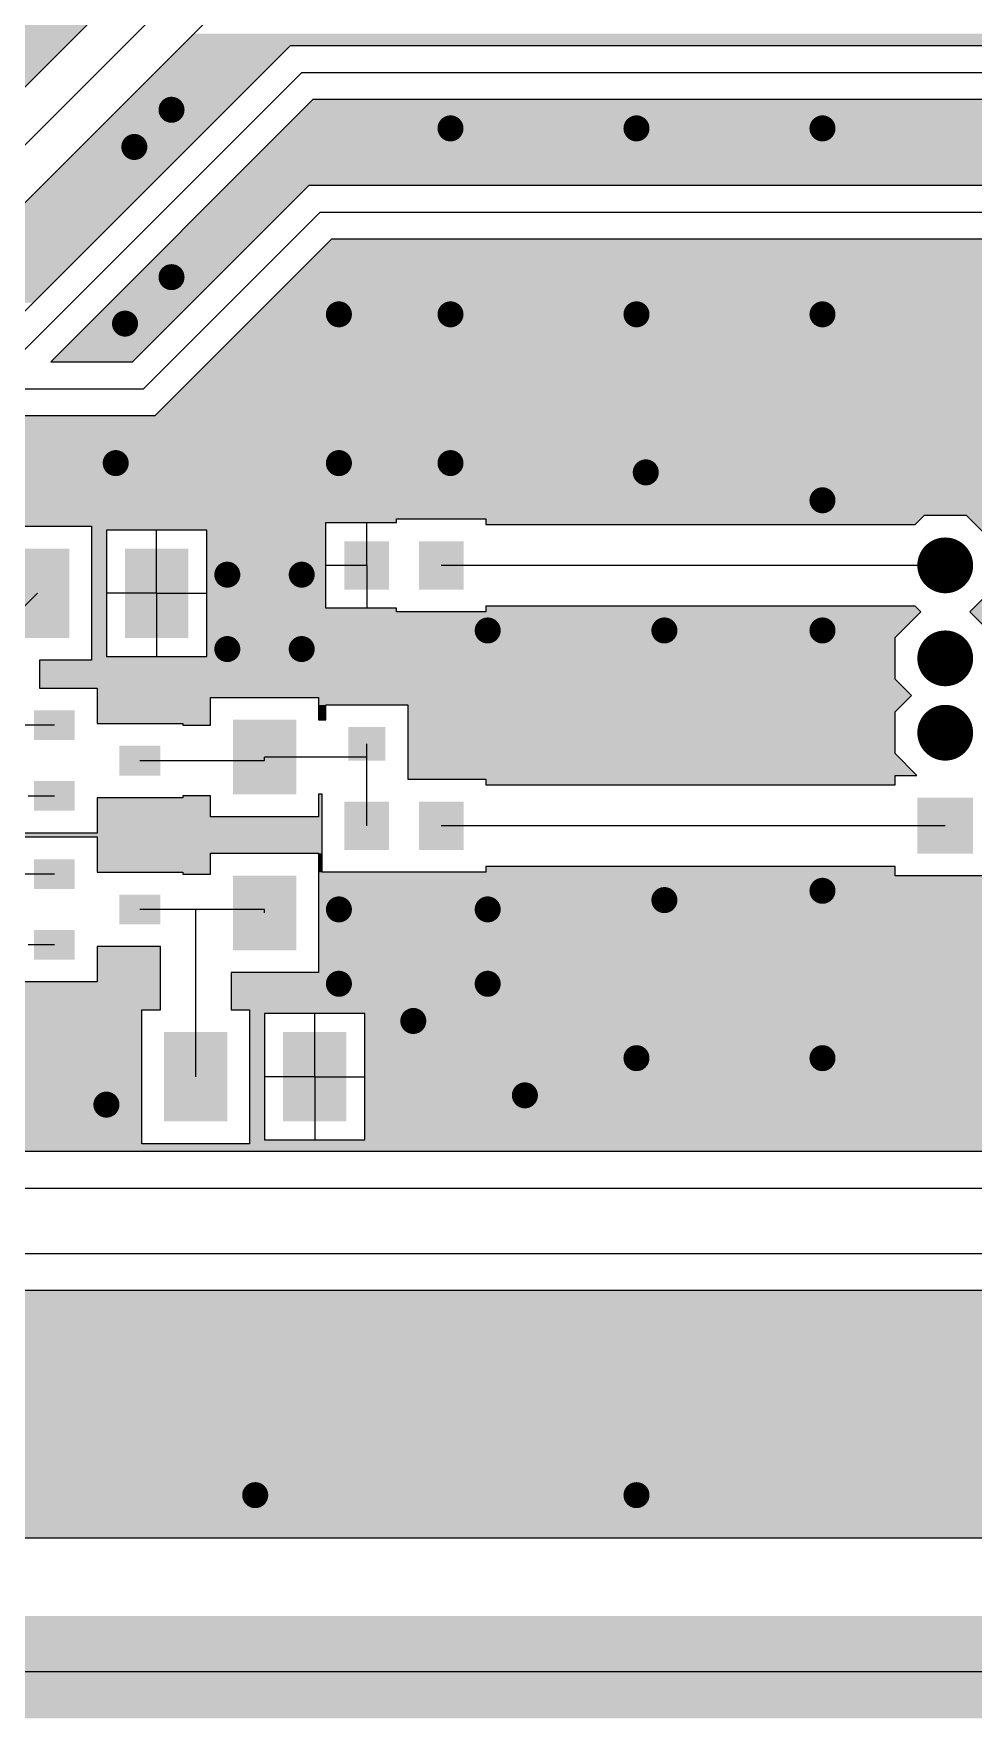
# Model space of a CAD drawing. Extents: x 295 to 953, y 10 to 290.
# Drawn here: x 574.4 to 616.1, y 85.4 to 160.2 of the extents above; entities that cross this region are included whole.
import ezdxf

# ---------------------------------------------------------------- set-up
doc = ezdxf.new("R2010")
doc.units = 0
doc.header["$LTSCALE"] = 5
doc.header["$MEASUREMENT"] = 0
doc.layers.get('0').update_dxf_attribs({"linetype": 'CONTINUOUS', "lineweight": 25})
doc.layers.add('16_COMP_GBR', color=1, linetype='CONTINUOUS')

msp = doc.modelspace()

# ---------------------------------------------------------------- linework, layer by layer
for points, const_width in [([(580.264, 156.775, 1), (580.841, 156.775, 1)], 0.577), ([(592.639, 155.95, 1), (593.216, 155.95, 1)], 0.577), ([(600.889, 155.95, 1), (601.466, 155.95, 1)], 0.577), ([(609.139, 155.95, 1), (609.716, 155.95, 1)], 0.577), ([(578.614, 155.125, 1), (579.191, 155.125, 1)], 0.577), ([(580.264, 149.35, 1), (580.841, 149.35, 1)], 0.577), ([(587.689, 147.7, 1), (588.266, 147.7, 1)], 0.577), ([(592.639, 147.7, 1), (593.216, 147.7, 1)], 0.577), ([(600.889, 147.7, 1), (601.466, 147.7, 1)], 0.577), ([(609.139, 147.7, 1), (609.716, 147.7, 1)], 0.577), ([(578.201, 147.288, 1), (578.779, 147.288, 1)], 0.577), ([(577.789, 141.1, 1), (578.366, 141.1, 1)], 0.577), ([(587.689, 141.1, 1), (588.266, 141.1, 1)], 0.577), ([(592.639, 141.1, 1), (593.216, 141.1, 1)], 0.577), ([(601.301, 140.688, 1), (601.879, 140.688, 1)], 0.577), ([(609.139, 139.45, 1), (609.716, 139.45, 1)], 0.577), ([(614.254, 136.563, 1), (615.491, 136.563, 1)], 1.238), ([(582.739, 136.15, 1), (583.316, 136.15, 1)], 0.577), ([(586.039, 136.15, 1), (586.616, 136.15, 1)], 0.577), ([(594.289, 133.675, 1), (594.866, 133.675, 1)], 0.577), ([(602.126, 133.675, 1), (602.704, 133.675, 1)], 0.577), ([(609.139, 133.675, 1), (609.716, 133.675, 1)], 0.577), ([(582.739, 132.85, 1), (583.316, 132.85, 1)], 0.577), ([(586.039, 132.85, 1), (586.616, 132.85, 1)], 0.577), ([(614.254, 132.438, 1), (615.491, 132.438, 1)], 1.238), ([(614.254, 129.138, 1), (615.491, 129.138, 1)], 1.238), ([(609.139, 122.125, 1), (609.716, 122.125, 1)], 0.577), ([(587.689, 121.3, 1), (588.266, 121.3, 1)], 0.577), ([(594.289, 121.3, 1), (594.866, 121.3, 1)], 0.577), ([(602.126, 121.713, 1), (602.704, 121.713, 1)], 0.577), ([(587.689, 118, 1), (588.266, 118, 1)], 0.577), ([(594.289, 118, 1), (594.866, 118, 1)], 0.577), ([(590.989, 116.35, 1), (591.566, 116.35, 1)], 0.577), ([(600.889, 114.7, 1), (601.466, 114.7, 1)], 0.577), ([(609.139, 114.7, 1), (609.716, 114.7, 1)], 0.577), ([(595.939, 113.05, 1), (596.516, 113.05, 1)], 0.577), ([(577.376, 112.638, 1), (577.954, 112.638, 1)], 0.577), ([(583.976, 95.313, 1), (584.554, 95.313, 1)], 0.577), ([(600.889, 95.313, 1), (601.466, 95.313, 1)], 0.577)]:
    msp.add_lwpolyline(points, format="xyb", close=True, dxfattribs=dict(const_width=const_width))
for points in [[(590.205, 137.635), (590.205, 135.49), (588.225, 137.635), (588.225, 135.49)], [(593.505, 137.635), (593.505, 135.49), (591.525, 137.635), (591.525, 135.49)], [(576.015, 137.305), (576.015, 133.345), (573.21, 137.305), (573.21, 133.345)], [(581.295, 137.305), (581.295, 133.345), (578.49, 137.305), (578.49, 133.345)], [(590.04, 132.025), (590.04, 130.54), (588.39, 132.025), (588.39, 130.54)], [(576.263, 130.128), (576.263, 128.808), (574.448, 130.128), (574.448, 128.808)], [(586.082, 129.714), (586.082, 126.403), (583.274, 129.714), (583.274, 126.403)], [(590.04, 129.385), (590.04, 127.9), (588.39, 129.385), (588.39, 127.9)], [(580.058, 128.56), (580.058, 127.24), (578.243, 128.56), (578.243, 127.24)], [(576.263, 126.993), (576.263, 125.673), (574.448, 126.993), (574.448, 125.673)], [(590.205, 126.085), (590.205, 123.94), (588.225, 126.085), (588.225, 123.94)], [(593.505, 126.085), (593.505, 123.94), (591.525, 126.085), (591.525, 123.94)], [(616.11, 126.25), (616.11, 123.775), (613.635, 126.25), (613.635, 123.775)], [(576.263, 123.528), (576.263, 122.208), (574.448, 123.528), (574.448, 122.208)], [(586.082, 122.799), (586.082, 119.488), (583.274, 122.799), (583.274, 119.488)], [(580.058, 121.96), (580.058, 120.64), (578.243, 121.96), (578.243, 120.64)], [(576.263, 120.393), (576.263, 119.073), (574.448, 120.393), (574.448, 119.073)], [(583.028, 115.855), (583.028, 111.895), (580.223, 115.855), (580.223, 111.895)], [(588.308, 115.855), (588.308, 111.895), (585.503, 115.855), (585.503, 111.895)]]:
    msp.add_solid(points)
at = {"layer": '16_COMP_GBR', "color": 7}
for p, q in [((568.25, 151.99), (580.625, 164.365)), ((581.378, 162.55), (569.003, 150.175)), ((582.13, 160.735), (569.755, 148.36)), ((573.458, 147.246), (585.833, 159.621)), ((585.833, 159.621), (696.465, 159.621)), ((586.328, 158.425), (573.953, 146.05)), ((586.328, 158.425), (729.465, 158.425)), ((586.823, 157.229), (575.192, 145.596)), ((728.97, 157.229), (586.823, 157.229)), ((578.82, 145.596), (586.658, 153.434)), ((586.658, 153.434), (676.058, 153.434)), ((587.153, 152.238), (579.315, 144.4)), ((587.153, 152.238), (677.078, 152.238)), ((587.648, 151.041), (579.81, 143.204)), ((676.058, 151.041), (587.648, 151.041)), ((575.192, 145.596), (578.82, 145.596)), ((569.003, 144.4), (579.315, 144.4)), ((579.81, 143.204), (568.508, 143.204)), ((572.22, 138.295), (577.005, 138.295)), ((577.005, 138.295), (577.005, 132.355)), ((587.4, 138.46), (590.535, 138.46)), ((587.4, 134.665), (587.4, 138.46)), ((589.215, 136.563), (589.215, 138.46)), ((590.535, 138.625), (594.495, 138.625)), ((590.535, 138.46), (590.535, 138.625)), ((594.495, 138.625), (594.495, 138.378)), ((594.495, 138.378), (613.538, 138.378)), ((613.538, 138.378), (613.95, 138.79)), ((613.95, 138.79), (615.795, 138.79)), ((615.795, 138.79), (617.1, 137.485)), ((577.665, 138.13), (577.665, 132.52)), ((582.12, 138.13), (577.665, 138.13)), ((579.893, 135.325), (579.893, 138.13)), ((582.12, 132.52), (582.12, 138.13)), ((589.215, 136.563), (587.4, 136.563)), ((589.215, 136.563), (589.215, 134.665)), ((614.873, 136.563), (592.515, 136.563)), ((574.613, 135.325), (573.128, 133.84)), ((579.893, 135.325), (577.665, 135.325)), ((579.893, 135.325), (579.893, 132.52)), ((579.893, 135.325), (582.12, 135.325)), ((617.1, 135.64), (615.96, 134.5)), ((590.535, 134.665), (587.4, 134.665)), ((590.535, 134.5), (590.535, 134.665)), ((594.495, 134.747), (594.495, 134.5)), ((613.538, 134.747), (594.495, 134.747)), ((613.785, 134.5), (613.538, 134.747)), ((594.495, 134.5), (590.535, 134.5)), ((612.645, 133.36), (613.785, 134.5)), ((615.96, 134.5), (617.1, 133.36)), ((612.645, 131.515), (612.645, 133.36)), ((574.695, 132.355), (574.695, 131.118)), ((577.005, 132.355), (574.695, 132.355)), ((577.665, 132.52), (582.12, 132.52)), ((574.695, 131.118), (577.253, 131.118)), ((577.253, 131.118), (577.253, 129.55)), ((613.373, 130.788), (612.645, 131.515)), ((582.283, 130.703), (587.072, 130.703)), ((582.283, 129.468), (582.283, 130.703)), ((587.072, 130.703), (587.072, 129.708)), ((587.4, 130.375), (591.03, 130.375)), ((587.4, 129.708), (587.4, 130.375)), ((591.03, 130.375), (591.03, 127.075)), ((612.645, 130.06), (613.373, 130.788)), ((612.645, 128.215), (612.645, 130.06)), ((575.355, 129.468), (573.128, 129.468)), ((577.253, 129.55), (581.048, 129.55)), ((581.048, 129.55), (581.048, 129.468)), ((581.048, 129.468), (582.283, 129.468)), ((587.072, 129.708), (587.4, 129.708)), ((589.215, 128.058), (589.215, 128.643)), ((579.15, 127.9), (584.678, 127.9)), ((584.678, 127.9), (584.678, 128.058)), ((589.215, 128.058), (584.678, 128.058)), ((589.215, 125.013), (589.215, 128.058)), ((613.62, 127.24), (612.645, 128.215)), ((591.03, 127.075), (594.495, 127.075)), ((594.495, 127.075), (594.495, 126.828)), ((612.645, 127.24), (613.62, 127.24)), ((612.645, 126.828), (612.645, 127.24)), ((574.2, 126.333), (575.355, 126.333)), ((581.048, 126.333), (581.048, 126.25)), ((582.283, 126.333), (581.048, 126.333)), ((582.283, 125.412), (582.283, 126.333)), ((587.072, 126.407), (587.072, 125.412)), ((587.235, 126.407), (587.072, 126.407)), ((587.235, 122.95), (587.235, 126.407)), ((594.495, 126.828), (612.645, 126.828)), ((577.253, 126.25), (577.253, 124.683)), ((581.048, 126.25), (577.253, 126.25)), ((587.072, 125.412), (582.283, 125.412)), ((614.873, 125.013), (592.515, 125.013)), ((577.253, 124.683), (573.458, 124.683)), ((573.458, 124.518), (577.253, 124.518)), ((577.253, 124.518), (577.253, 122.95)), ((582.283, 123.788), (587.072, 123.788)), ((582.283, 122.868), (582.283, 123.788)), ((587.072, 123.788), (587.072, 118.497)), ((575.355, 122.868), (573.375, 122.868)), ((577.253, 122.95), (581.048, 122.95)), ((581.048, 122.95), (581.048, 122.868)), ((581.048, 122.868), (582.283, 122.868)), ((594.495, 122.95), (587.235, 122.95)), ((594.495, 123.198), (594.495, 122.95)), ((612.645, 123.198), (594.495, 123.198)), ((612.645, 122.785), (612.645, 123.198)), ((617.1, 122.785), (612.645, 122.785)), ((581.625, 121.3), (579.15, 121.3)), ((584.678, 121.3), (581.625, 121.3)), ((581.625, 113.875), (581.625, 121.3)), ((584.678, 121.143), (584.678, 121.3)), ((575.355, 119.733), (574.2, 119.733)), ((577.253, 119.65), (577.253, 118.083)), ((580.058, 119.65), (577.253, 119.65)), ((580.058, 116.845), (580.058, 119.65)), ((583.193, 118.497), (583.193, 116.845)), ((587.072, 118.497), (583.193, 118.497)), ((577.253, 118.083), (573.458, 118.083)), ((579.233, 116.845), (580.058, 116.845)), ((579.233, 110.905), (579.233, 116.845)), ((583.193, 116.845), (584.018, 116.845)), ((584.018, 116.845), (584.018, 110.905)), ((584.678, 116.68), (584.678, 111.07)), ((589.133, 116.68), (584.678, 116.68)), ((586.905, 113.875), (586.905, 116.68)), ((589.133, 111.07), (589.133, 116.68)), ((586.905, 113.875), (584.678, 113.875)), ((586.905, 113.875), (586.905, 111.07)), ((586.905, 113.875), (589.133, 113.875)), ((584.018, 110.905), (579.233, 110.905)), ((584.678, 111.07), (589.133, 111.07)), ((564.736, 110.575), (664.844, 110.575)), ((564.053, 108.925), (665.528, 108.925)), ((562.815, 106.038), (666.765, 106.038)), ((667.448, 104.388), (562.132, 104.388)), ((520.493, 93.415), (718.654, 93.415)), ((842.078, 87.475), (508.778, 87.475))]:
    msp.add_line(p, q, dxfattribs=at)
for points in [[(570.57, 159.9), (569.653, 160.818), (576.16, 159.9), (577.078, 160.818)], [(581.016, 159.621), (581.552, 160.157), (696.465, 159.621), (695.929, 160.157)], [(569.755, 148.36), (581.016, 159.621), (574.571, 148.36), (585.833, 159.621)], [(570.57, 158.602), (570.57, 159.9), (574.862, 158.602), (576.16, 159.9)], [(581.016, 159.621), (581.016, 159.621), (585.833, 159.621), (696.465, 159.621)], [(569.653, 157.683), (570.57, 158.602), (573.943, 157.683), (574.862, 158.602)], [(585.872, 156.278), (586.823, 157.229), (729.92, 156.278), (728.97, 157.229)], [(586.823, 157.229), (586.823, 157.229), (728.97, 157.229), (586.823, 157.229)], [(584.877, 155.283), (585.872, 156.278), (718.821, 155.283), (718.821, 156.278)], [(585.872, 156.278), (585.872, 156.278), (718.821, 156.278), (723.609, 156.278)], [(583.399, 153.805), (584.877, 155.283), (708.073, 153.805), (709.551, 155.283)], [(584.877, 155.283), (584.877, 155.283), (709.551, 155.283), (718.821, 155.283)], [(575.192, 145.596), (583.028, 153.434), (578.82, 145.596), (586.658, 153.434)], [(583.028, 153.434), (583.399, 153.805), (676.058, 153.434), (676.429, 153.805)], [(583.028, 153.434), (583.028, 153.434), (586.658, 153.434), (676.058, 153.434)], [(583.399, 153.805), (583.399, 153.805), (676.429, 153.805), (677.728, 153.805)], [(587.276, 150.67), (587.648, 151.041), (676.429, 150.67), (676.058, 151.041)], [(587.648, 151.041), (587.648, 151.041), (676.058, 151.041), (587.648, 151.041)], [(582.12, 145.514), (587.276, 150.67), (699.782, 145.514), (704.938, 150.67)], [(555.885, 148.22), (555.885, 148.36), (574.431, 148.22), (574.571, 148.36)], [(579.81, 143.204), (582.12, 145.514), (697.472, 143.204), (699.782, 145.514)], [(565.455, 142.253), (564.505, 143.204), (696.522, 142.253), (697.472, 143.204)], [(565.455, 138.79), (565.455, 142.253), (693.058, 138.79), (696.522, 142.253)], [(565.455, 138.625), (565.455, 138.79), (613.785, 138.625), (613.95, 138.79)], [(565.455, 138.79), (565.455, 138.79), (613.95, 138.79), (615.795, 138.79)], [(565.455, 138.46), (565.455, 138.625), (590.535, 138.46), (590.535, 138.625)], [(565.455, 138.625), (565.455, 138.625), (590.535, 138.625), (594.495, 138.625)], [(565.455, 138.295), (565.455, 138.46), (587.4, 138.295), (587.4, 138.46)], [(565.455, 138.46), (565.455, 138.46), (587.4, 138.46), (590.535, 138.46)], [(565.455, 138.295), (565.455, 138.295), (572.22, 138.295), (577.005, 138.295)], [(577.005, 138.13), (577.005, 138.295), (587.4, 138.13), (587.4, 138.295)], [(594.495, 138.378), (594.495, 138.625), (613.538, 138.378), (613.785, 138.625)], [(617.1, 137.485), (615.795, 138.79), (691.753, 137.485), (693.058, 138.79)], [(577.005, 132.52), (577.005, 138.13), (577.665, 132.52), (577.665, 138.13)], [(577.005, 138.13), (577.005, 138.13), (577.665, 138.13), (582.12, 138.13)], [(582.12, 134.665), (582.12, 138.13), (587.4, 134.665), (587.4, 138.13)], [(615.96, 134.5), (617.1, 135.64), (688.769, 134.5), (689.909, 135.64)], [(582.12, 134.5), (582.12, 134.665), (590.535, 134.5), (590.535, 134.665)], [(582.12, 134.665), (582.12, 134.665), (590.535, 134.665), (587.4, 134.665)], [(594.495, 134.747), (594.495, 134.747), (613.538, 134.747), (594.495, 134.747)], [(594.495, 134.5), (594.495, 134.747), (613.785, 134.5), (613.538, 134.747)], [(582.12, 133.36), (582.12, 134.5), (612.645, 133.36), (613.785, 134.5)], [(617.1, 133.36), (615.96, 134.5), (687.628, 133.36), (688.769, 134.5)], [(582.12, 132.52), (582.12, 133.36), (612.645, 132.52), (612.645, 133.36)], [(574.695, 131.515), (574.695, 132.355), (612.645, 131.515), (612.645, 132.355)], [(577.005, 132.355), (577.005, 132.52), (612.645, 132.355), (612.645, 132.52)], [(574.695, 131.118), (574.695, 131.515), (613.043, 131.118), (612.645, 131.515)], [(577.253, 130.787), (577.253, 131.118), (613.373, 130.787), (613.043, 131.118)], [(577.253, 130.703), (577.253, 130.787), (613.289, 130.703), (613.373, 130.787)], [(577.253, 129.55), (577.253, 130.703), (582.283, 129.55), (582.283, 130.703)], [(577.253, 130.703), (577.253, 130.703), (582.283, 130.703), (587.072, 130.703)], [(587.072, 130.375), (587.072, 130.703), (612.96, 130.375), (613.289, 130.703)], [(587.072, 129.708), (587.072, 130.375), (587.4, 129.708), (587.4, 130.375)], [(587.072, 130.375), (587.072, 130.375), (587.4, 130.375), (591.03, 130.375)], [(591.03, 130.06), (591.03, 130.375), (612.645, 130.06), (612.96, 130.375)], [(591.03, 128.215), (591.03, 130.06), (612.645, 128.215), (612.645, 130.06)], [(581.048, 129.468), (581.048, 129.55), (582.283, 129.468), (582.283, 129.55)], [(591.03, 127.24), (591.03, 128.215), (613.62, 127.24), (612.645, 128.215)], [(591.03, 127.075), (591.03, 127.24), (612.645, 127.075), (612.645, 127.24)], [(591.03, 127.24), (591.03, 127.24), (612.645, 127.24), (613.62, 127.24)], [(594.495, 126.828), (594.495, 127.075), (612.645, 126.828), (612.645, 127.075)], [(581.048, 126.332), (581.048, 126.333), (582.283, 126.332), (581.048, 126.333)], [(581.048, 126.25), (581.048, 126.332), (582.283, 126.25), (582.283, 126.332)], [(587.072, 125.412), (587.072, 126.407), (587.235, 125.412), (587.235, 126.407)], [(587.072, 126.407), (587.072, 126.407), (587.235, 126.407), (587.072, 126.407)], [(577.253, 125.412), (577.253, 126.25), (582.283, 125.412), (582.283, 126.25)], [(577.253, 124.683), (577.253, 125.412), (587.235, 124.683), (587.235, 125.412)], [(567.603, 124.518), (567.768, 124.683), (587.235, 124.518), (587.235, 124.683)], [(567.603, 124.517), (567.603, 124.518), (573.458, 124.517), (577.253, 124.518)], [(577.253, 123.788), (577.253, 124.518), (587.235, 123.788), (587.235, 124.518)], [(577.253, 122.95), (577.253, 123.788), (582.283, 122.95), (582.283, 123.788)], [(577.253, 123.788), (577.253, 123.788), (582.283, 123.788), (587.072, 123.788)], [(587.072, 122.95), (587.072, 123.788), (587.235, 122.95), (587.235, 123.788)], [(581.048, 122.868), (581.048, 122.95), (582.283, 122.868), (582.283, 122.95)], [(587.072, 122.785), (587.072, 122.95), (612.645, 122.785), (612.645, 122.95)], [(587.072, 122.95), (587.072, 122.95), (589.133, 122.95), (587.235, 122.95)], [(587.072, 118.497), (587.072, 122.785), (672.766, 118.497), (677.054, 122.785)], [(594.495, 123.197), (594.495, 123.198), (612.645, 123.197), (594.495, 123.198)], [(594.495, 122.95), (594.495, 123.197), (612.645, 122.95), (612.645, 123.197)], [(577.253, 118.083), (577.253, 119.65), (580.058, 118.083), (580.058, 119.65)], [(577.253, 119.65), (577.253, 119.65), (580.058, 119.65), (577.253, 119.65)], [(583.193, 116.845), (583.193, 118.497), (671.114, 116.845), (672.766, 118.497)], [(546.916, 116.845), (545.678, 118.083), (580.058, 116.845), (580.058, 118.083)], [(547.823, 115.938), (546.916, 116.845), (579.233, 115.938), (579.233, 116.845)], [(546.916, 116.845), (546.916, 116.845), (579.233, 116.845), (580.058, 116.845)], [(584.018, 116.68), (584.018, 116.845), (670.949, 116.68), (671.114, 116.845)], [(584.018, 111.07), (584.018, 116.68), (584.678, 111.07), (584.678, 116.68)], [(584.018, 116.68), (584.018, 116.68), (584.678, 116.68), (589.133, 116.68)], [(589.133, 111.07), (589.133, 116.68), (665.339, 111.07), (670.949, 116.68)], [(564.406, 110.905), (559.373, 115.938), (579.233, 110.905), (579.233, 115.938)], [(564.736, 110.575), (564.406, 110.905), (664.844, 110.575), (665.174, 110.905)], [(584.018, 110.905), (584.018, 111.07), (665.174, 110.905), (665.339, 111.07)], [(560.918, 104.223), (560.918, 104.387), (702.653, 104.223), (702.653, 104.387)], [(560.918, 103.975), (560.918, 104.223), (706.448, 103.975), (706.448, 104.223)], [(560.918, 103.893), (560.918, 103.975), (708.015, 103.893), (708.015, 103.975)], [(560.918, 103.975), (560.918, 103.975), (708.015, 103.975), (706.448, 103.975)], [(567.518, 103.728), (567.518, 103.893), (708.015, 103.728), (708.015, 103.893)], [(572.633, 104.387), (667.448, 104.388), (702.653, 104.387), (702.653, 104.388)], [(572.633, 100.18), (572.633, 103.728), (708.015, 100.18), (708.015, 103.728)], [(572.633, 99.273), (572.633, 100.18), (712.797, 99.273), (711.889, 100.18)], [(560.918, 98.357), (560.918, 99.108), (713.712, 98.357), (712.962, 99.108)], [(567.518, 99.108), (567.518, 99.273), (712.962, 99.108), (712.797, 99.273)], [(556.471, 93.91), (560.918, 98.357), (718.159, 93.91), (713.712, 98.357)], [(520.493, 93.415), (520.493, 93.91), (718.654, 93.415), (718.159, 93.91)], [(505.89, 88.465), (505.89, 89.95), (868.065, 88.465), (868.065, 89.95)], [(505.89, 89.95), (505.89, 89.95), (868.065, 89.95), (517.44, 89.95)], [(505.89, 85.825), (505.89, 88.465), (865.425, 85.825), (868.065, 88.465)], [(506.303, 85.413), (505.89, 85.825), (865.013, 85.413), (865.425, 85.825)]]:
    msp.add_solid(points, dxfattribs=at)

doc.saveas('drawing.dxf')
